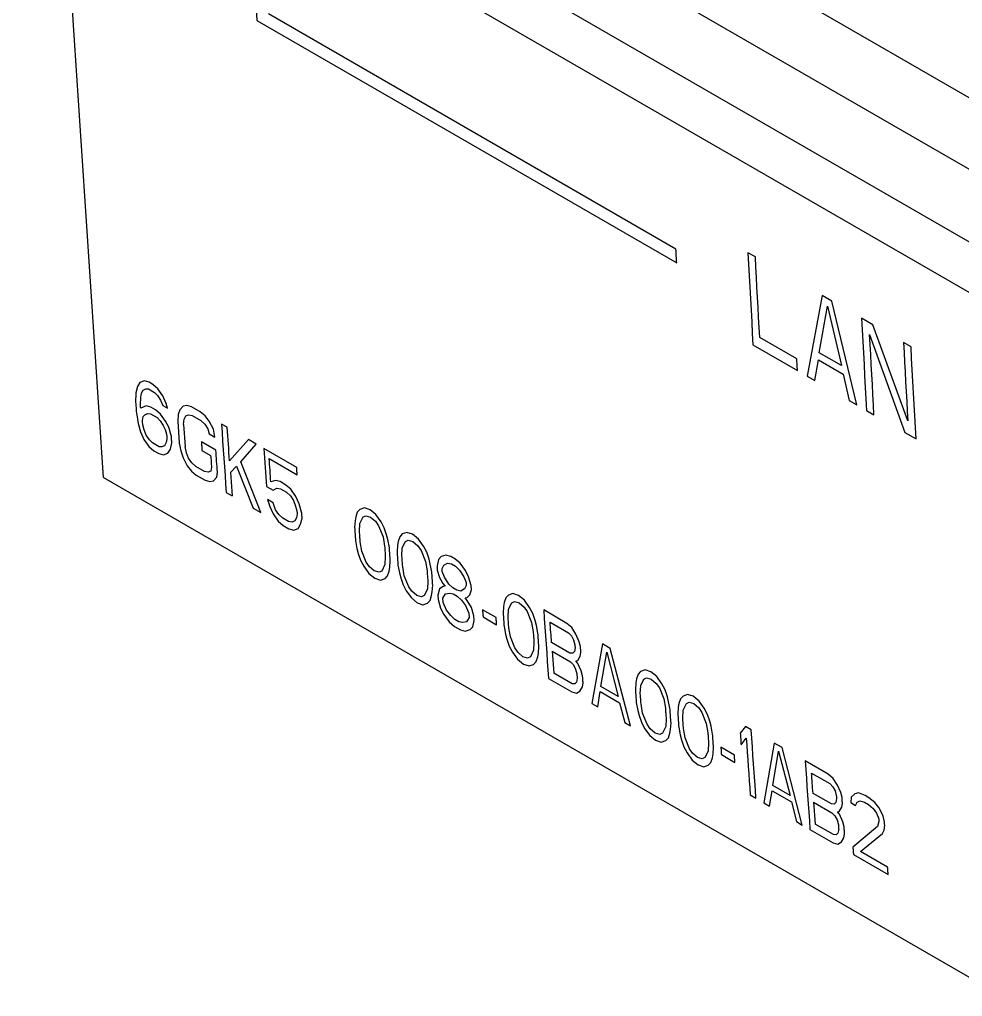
# Model space of a CAD drawing. Header units: inches. Extents: x 67248 to 85686, y -40174 to -31152.
# Drawn here: x 84452.78 to 84472.21, y -33513.3 to -33493.16 of the extents above; entities that cross this region are included whole.
import ezdxf

# ---------------------------------------------------------------- set-up
doc = ezdxf.new("R2010")
doc.units = ezdxf.units.IN
doc.header["$MEASUREMENT"] = 0

# ---------------------------------------------------------------- blocks, each defined once
blk = doc.blocks.new('SCALANCEXB008')
for p, q in [((-67.1, -15.553), (-84.075, -5.753)), ((-85.136, -6.366), (-67.044, -16.81)), ((-85.843, -7.205), (-66.983, -18.093)), ((-66.939, -18.988), (-86.596, -7.64)), ((-82.089, -12.406), (-89.09, -8.365)), ((-89.289, -8.48), (-82.076, -12.643)), ((-80.725, -12.541), (-80.852, -12.467)), ((-79.58, -13.202), (-79.833, -14.59)), ((-79.41, -13.3), (-79.58, -13.202)), ((-79.63, -14.186), (-79.488, -13.386)), ((-79.488, -13.386), (-79.248, -14.406)), ((-78.985, -15.08), (-79.41, -13.3)), ((-78.71, -13.704), (-78.901, -13.594)), ((-78.107, -15.358), (-78.71, -13.704)), ((-80.014, -14.29), (-80.65, -13.922)), ((-78.763, -13.87), (-78.157, -15.557)), ((-80.767, -14.051), (-80.003, -14.492)), ((-78.052, -14.084), (-78.18, -14.01)), ((-79.248, -14.406), (-79.63, -14.186)), ((-79.706, -14.663), (-79.643, -14.308)), ((-79.643, -14.308), (-79.219, -14.553)), ((-79.833, -14.59), (-79.706, -14.663)), ((-79.219, -14.553), (-79.112, -15.006)), ((-91.34, -14.768), (-91.365, -14.875)), ((-91.298, -14.697), (-91.34, -14.768)), ((-91.22, -14.67), (-91.298, -14.697)), ((-91.139, -14.692), (-91.22, -14.67)), ((-91.073, -14.731), (-91.139, -14.692)), ((-90.988, -14.804), (-91.073, -14.731)), ((-91.365, -14.875), (-91.369, -15.04)), ((-91.28, -14.947), (-91.269, -14.882)), ((-91.269, -14.882), (-91.241, -14.826)), ((-91.241, -14.826), (-91.195, -14.804)), ((-91.195, -14.804), (-91.147, -14.808)), ((-91.147, -14.808), (-91.047, -14.866)), ((-91.047, -14.866), (-90.996, -14.919)), ((-90.996, -14.919), (-90.943, -14.998)), ((-90.9, -14.927), (-90.988, -14.804)), ((-90.843, -15.055), (-90.9, -14.927)), ((-91.286, -15.088), (-91.28, -14.947)), ((-91.19, -15.096), (-91.283, -15.138)), ((-91.109, -15.118), (-91.19, -15.096)), ((-90.943, -14.998), (-90.904, -15.092)), ((-90.904, -15.092), (-90.821, -15.14)), ((-90.821, -15.14), (-90.843, -15.055)), ((-90.554, -15.102), (-90.613, -15.164)), ((-90.491, -15.091), (-90.554, -15.102)), ((-90.41, -15.113), (-90.491, -15.091)), ((-79.112, -15.006), (-78.985, -15.08)), ((-91.357, -15.216), (-91.328, -15.401)), ((-91.241, -15.283), (-91.211, -15.252)), ((-91.211, -15.252), (-91.165, -15.23)), ((-91.165, -15.23), (-91.117, -15.234)), ((-91.117, -15.234), (-91.001, -15.301)), ((-91.026, -15.166), (-91.109, -15.118)), ((-90.942, -15.239), (-91.026, -15.166)), ((-90.854, -15.362), (-90.942, -15.239)), ((-90.639, -15.245), (-90.647, -15.361)), ((-90.613, -15.164), (-90.639, -15.245)), ((-90.538, -15.328), (-90.51, -15.272)), ((-90.51, -15.272), (-90.464, -15.25)), ((-90.464, -15.25), (-90.399, -15.264)), ((-90.26, -15.199), (-90.41, -15.113)), ((-90.399, -15.264), (-90.25, -15.35)), ((-90.176, -15.272), (-90.26, -15.199)), ((-90.106, -15.361), (-90.176, -15.272)), ((-78.815, -15.178), (-78.688, -15.251)), ((-91.328, -15.401), (-91.286, -15.545)), ((-91.252, -15.348), (-91.241, -15.283)), ((-91.225, -15.508), (-91.247, -15.423)), ((-91.001, -15.301), (-90.95, -15.355)), ((-90.95, -15.355), (-90.896, -15.433)), ((-90.896, -15.433), (-90.86, -15.503)), ((-90.799, -15.466), (-90.854, -15.362)), ((-90.647, -15.361), (-90.621, -15.737)), ((-90.548, -15.419), (-90.538, -15.328)), ((-90.548, -15.419), (-90.521, -15.794)), ((-90.25, -15.35), (-90.182, -15.413)), ((-90.182, -15.413), (-90.129, -15.492)), ((-90.033, -15.499), (-90.106, -15.361)), ((-89.796, -15.467), (-89.896, -15.41)), ((-91.286, -15.545), (-91.229, -15.674)), ((-91.186, -15.602), (-91.225, -15.508)), ((-91.133, -15.681), (-91.186, -15.602)), ((-90.86, -15.503), (-90.838, -15.587)), ((-90.757, -15.61), (-90.799, -15.466)), ((-90.129, -15.492), (-90.107, -15.577)), ((-90.107, -15.577), (-90.008, -15.634)), ((-90.008, -15.634), (-90.033, -15.499)), ((-78.157, -15.557), (-77.966, -15.667)), ((-91.229, -15.674), (-91.141, -15.797)), ((-91.082, -15.735), (-91.133, -15.681)), ((-90.966, -15.802), (-91.082, -15.735)), ((-90.844, -15.728), (-90.872, -15.784)), ((-90.832, -15.663), (-90.844, -15.728)), ((-90.772, -15.841), (-90.748, -15.735)), ((-90.621, -15.737), (-90.595, -15.872)), ((-89.992, -15.86), (-90.24, -15.716)), ((-89.432, -15.678), (-89.756, -16.044)), ((-89.564, -16.058), (-89.299, -15.754)), ((-89.299, -15.754), (-89.432, -15.678)), ((-91.141, -15.797), (-91.056, -15.869)), ((-91.056, -15.869), (-90.973, -15.917)), ((-90.973, -15.917), (-90.892, -15.94)), ((-90.918, -15.805), (-90.966, -15.802)), ((-90.872, -15.784), (-90.918, -15.805)), ((-90.892, -15.94), (-90.815, -15.913)), ((-90.815, -15.913), (-90.772, -15.841)), ((-90.595, -15.872), (-90.555, -15.991)), ((-90.497, -15.904), (-90.521, -15.794)), ((-90.459, -15.998), (-90.497, -15.904)), ((-90.23, -15.866), (-90.081, -15.952)), ((-88.603, -16.156), (-89.167, -15.831)), ((-90.555, -15.991), (-90.482, -16.129)), ((-90.406, -16.077), (-90.459, -15.998)), ((-90.338, -16.14), (-90.406, -16.077)), ((-89.217, -16.931), (-89.564, -16.058)), ((-89.075, -16.004), (-88.595, -16.281)), ((-90.482, -16.129), (-90.412, -16.218)), ((-90.412, -16.218), (-90.327, -16.29)), ((-90.189, -16.226), (-90.338, -16.14)), ((-90.124, -16.24), (-90.189, -16.226)), ((-90.078, -16.218), (-90.124, -16.24)), ((-90.067, -16.153), (-90.078, -16.218)), ((-89.975, -16.326), (-89.965, -16.235)), ((-89.742, -16.244), (-89.639, -16.136)), ((-89.742, -16.244), (-89.714, -16.644)), ((-89.639, -16.136), (-89.349, -16.855)), ((-91.924, -16.328), (-60.104, -34.697)), ((-90.327, -16.29), (-90.178, -16.377)), ((-90.178, -16.377), (-90.097, -16.399)), ((-90.097, -16.399), (-90.034, -16.388)), ((-90.034, -16.388), (-89.975, -16.326)), ((-88.97, -16.378), (-89.047, -16.405)), ((-88.888, -16.4), (-88.97, -16.378)), ((-88.789, -16.458), (-88.888, -16.4)), ((-89.813, -16.587), (-89.714, -16.644)), ((-89.121, -16.482), (-89.005, -16.549)), ((-89.005, -16.549), (-88.944, -16.512)), ((-88.944, -16.512), (-88.88, -16.526)), ((-88.88, -16.526), (-88.78, -16.583)), ((-88.704, -16.531), (-88.789, -16.458)), ((-88.78, -16.583), (-88.712, -16.646)), ((-88.616, -16.654), (-88.704, -16.531)), ((-89.006, -16.765), (-89.105, -16.708)), ((-89.105, -16.708), (-89.065, -16.827)), ((-88.966, -16.884), (-89.006, -16.765)), ((-88.712, -16.646), (-88.659, -16.725)), ((-88.659, -16.725), (-88.621, -16.819)), ((-88.56, -16.783), (-88.616, -16.654)), ((-88.518, -16.927), (-88.56, -16.783)), ((-89.349, -16.855), (-89.217, -16.931)), ((-89.065, -16.827), (-89.008, -16.956)), ((-88.912, -16.963), (-88.966, -16.884)), ((-88.621, -16.819), (-88.599, -16.904)), ((-87.564, -16.925), (-87.59, -17.006)), ((-87.519, -16.878), (-87.564, -16.925)), ((-87.441, -16.851), (-87.519, -16.878)), ((-87.344, -16.883), (-87.441, -16.851)), ((-87.242, -16.966), (-87.344, -16.883)), ((-89.008, -16.956), (-88.92, -17.079)), ((-88.92, -17.079), (-88.835, -17.152)), ((-88.844, -17.026), (-88.912, -16.963)), ((-88.745, -17.084), (-88.844, -17.026)), ((-88.68, -17.097), (-88.745, -17.084)), ((-88.634, -17.076), (-88.68, -17.097)), ((-88.606, -17.02), (-88.634, -17.076)), ((-88.595, -16.954), (-88.606, -17.02)), ((-88.535, -17.133), (-88.511, -17.027)), ((-87.601, -17.071), (-87.609, -17.187)), ((-87.59, -17.006), (-87.601, -17.071)), ((-87.518, -17.119), (-87.462, -17.007)), ((-87.462, -17.007), (-87.416, -16.986)), ((-87.416, -16.986), (-87.335, -17.009)), ((-87.335, -17.009), (-87.25, -17.081)), ((-87.25, -17.081), (-87.197, -17.16)), ((-87.154, -17.089), (-87.242, -16.966)), ((-87.099, -17.193), (-87.154, -17.089)), ((-88.835, -17.152), (-88.736, -17.209)), ((-88.736, -17.209), (-88.655, -17.232)), ((-88.655, -17.232), (-88.577, -17.204)), ((-88.577, -17.204), (-88.535, -17.133)), ((-87.524, -17.26), (-87.518, -17.119)), ((-87.197, -17.16), (-87.12, -17.349)), ((-87.059, -17.312), (-87.099, -17.193)), ((-86.712, -17.272), (-86.79, -17.299)), ((-86.614, -17.304), (-86.712, -17.272)), ((-87.593, -17.413), (-87.568, -17.547)), ((-87.485, -17.595), (-87.512, -17.435)), ((-87.12, -17.349), (-87.093, -17.509)), ((-87.038, -17.397), (-87.059, -17.312)), ((-87.012, -17.532), (-87.038, -17.397)), ((-86.86, -17.427), (-86.872, -17.492)), ((-86.834, -17.346), (-86.86, -17.427)), ((-86.79, -17.299), (-86.834, -17.346)), ((-86.789, -17.54), (-86.733, -17.428)), ((-86.733, -17.428), (-86.687, -17.407)), ((-86.687, -17.407), (-86.606, -17.43)), ((-86.513, -17.387), (-86.614, -17.304)), ((-86.606, -17.43), (-86.521, -17.502)), ((-86.425, -17.51), (-86.513, -17.387)), ((-87.568, -17.547), (-87.546, -17.632)), ((-87.408, -17.784), (-87.485, -17.595)), ((-86.872, -17.492), (-86.88, -17.608)), ((-86.795, -17.681), (-86.789, -17.54)), ((-86.521, -17.502), (-86.468, -17.581)), ((-86.468, -17.581), (-86.391, -17.77)), ((-86.37, -17.614), (-86.425, -17.51)), ((-86.33, -17.733), (-86.37, -17.614)), ((-87.546, -17.632), (-87.506, -17.751)), ((-87.506, -17.751), (-87.45, -17.855)), ((-87.355, -17.862), (-87.408, -17.784)), ((-87.081, -17.684), (-87.087, -17.825)), ((-87.004, -17.873), (-86.996, -17.757)), ((-86.391, -17.77), (-86.364, -17.93)), ((-86.308, -17.818), (-86.33, -17.733)), ((-86.167, -17.736), (-86.193, -17.845)), ((-86.12, -17.689), (-86.167, -17.736)), ((-86.039, -17.661), (-86.12, -17.689)), ((-85.954, -17.685), (-86.039, -17.661)), ((-85.885, -17.725), (-85.954, -17.685)), ((-85.797, -17.8), (-85.885, -17.725)), ((-87.45, -17.855), (-87.362, -17.978)), ((-87.27, -17.935), (-87.355, -17.862)), ((-87.189, -17.958), (-87.27, -17.935)), ((-87.143, -17.937), (-87.189, -17.958)), ((-87.087, -17.825), (-87.143, -17.937)), ((-87.041, -18.019), (-87.015, -17.938)), ((-87.015, -17.938), (-87.004, -17.873)), ((-86.864, -17.833), (-86.838, -17.968)), ((-86.756, -18.016), (-86.783, -17.856)), ((-86.283, -17.952), (-86.308, -17.818)), ((-86.193, -17.845), (-86.188, -17.922)), ((-86.188, -17.922), (-86.148, -18.045)), ((-86.107, -17.895), (-86.077, -17.837)), ((-86.104, -17.946), (-86.107, -17.895)), ((-86.065, -18.043), (-86.104, -17.946)), ((-86.077, -17.837), (-86.013, -17.8)), ((-86.013, -17.8), (-85.946, -17.814)), ((-85.946, -17.814), (-85.877, -17.854)), ((-85.877, -17.854), (-85.806, -17.919)), ((-85.806, -17.919), (-85.733, -18.036)), ((-85.706, -17.927), (-85.797, -17.8)), ((-85.65, -18.035), (-85.706, -17.927)), ((-87.362, -17.978), (-87.261, -18.06)), ((-87.261, -18.06), (-87.163, -18.093)), ((-87.163, -18.093), (-87.086, -18.066)), ((-87.086, -18.066), (-87.041, -18.019)), ((-86.838, -17.968), (-86.817, -18.053)), ((-86.817, -18.053), (-86.776, -18.172)), ((-86.679, -18.205), (-86.756, -18.016)), ((-86.352, -18.105), (-86.358, -18.246)), ((-86.148, -18.045), (-86.091, -18.152)), ((-85.991, -18.16), (-86.065, -18.043)), ((-85.733, -18.036), (-85.693, -18.133)), ((-85.607, -18.183), (-85.65, -18.035)), ((-86.776, -18.172), (-86.721, -18.276)), ((-86.721, -18.276), (-86.633, -18.399)), ((-86.625, -18.283), (-86.679, -18.205)), ((-86.541, -18.356), (-86.625, -18.283)), ((-86.358, -18.246), (-86.413, -18.358)), ((-86.275, -18.294), (-86.267, -18.178)), ((-86.152, -18.241), (-86.178, -18.35)), ((-86.088, -18.204), (-86.152, -18.241)), ((-86.091, -18.152), (-86.055, -18.198)), ((-86.055, -18.198), (-86.088, -18.204)), ((-85.92, -18.226), (-85.991, -18.16)), ((-85.851, -18.266), (-85.92, -18.226)), ((-85.784, -18.28), (-85.851, -18.266)), ((-85.72, -18.242), (-85.784, -18.28)), ((-85.69, -18.185), (-85.72, -18.242)), ((-85.693, -18.133), (-85.69, -18.185)), ((-85.63, -18.344), (-85.602, -18.261)), ((-85.602, -18.261), (-85.607, -18.183)), ((-86.633, -18.399), (-86.532, -18.481)), ((-86.46, -18.379), (-86.541, -18.356)), ((-86.413, -18.358), (-86.46, -18.379)), ((-86.357, -18.486), (-86.312, -18.44)), ((-86.312, -18.44), (-86.286, -18.359)), ((-86.286, -18.359), (-86.275, -18.294)), ((-86.178, -18.35), (-86.173, -18.427)), ((-86.173, -18.427), (-86.131, -18.576)), ((-86.092, -18.4), (-86.047, -18.327)), ((-86.087, -18.477), (-86.092, -18.4)), ((-86.047, -18.327), (-85.981, -18.315)), ((-85.981, -18.315), (-85.914, -18.329)), ((-85.914, -18.329), (-85.845, -18.369)), ((-85.845, -18.369), (-85.774, -18.434)), ((-85.774, -18.434), (-85.702, -18.526)), ((-85.71, -18.397), (-85.677, -18.391)), ((-85.674, -18.443), (-85.71, -18.397)), ((-85.677, -18.391), (-85.63, -18.344)), ((-85.6, -18.56), (-85.674, -18.443)), ((-85.011, -18.398), (-85.037, -18.479)), ((-84.967, -18.352), (-85.011, -18.398)), ((-84.889, -18.324), (-84.967, -18.352)), ((-84.91, -18.481), (-84.864, -18.459)), ((-84.791, -18.357), (-84.889, -18.324)), ((-84.864, -18.459), (-84.783, -18.482)), ((-84.69, -18.439), (-84.791, -18.357)), ((-84.602, -18.562), (-84.69, -18.439)), ((-86.532, -18.481), (-86.434, -18.514)), ((-86.434, -18.514), (-86.357, -18.486)), ((-86.131, -18.576), (-86.074, -18.683)), ((-86.029, -18.61), (-86.087, -18.477)), ((-85.957, -18.701), (-86.029, -18.61)), ((-85.702, -18.526), (-85.644, -18.659)), ((-85.558, -18.708), (-85.6, -18.56)), ((-85.179, -18.734), (-85.411, -18.6)), ((-85.049, -18.545), (-85.057, -18.66)), ((-85.037, -18.479), (-85.049, -18.545)), ((-84.972, -18.733), (-84.966, -18.593)), ((-84.966, -18.593), (-84.91, -18.481)), ((-84.783, -18.482), (-84.698, -18.555)), ((-84.698, -18.555), (-84.645, -18.634)), ((-84.547, -18.666), (-84.602, -18.562)), ((-83.963, -18.835), (-84.361, -18.605)), ((-86.074, -18.683), (-85.983, -18.81)), ((-85.886, -18.767), (-85.957, -18.701)), ((-85.817, -18.807), (-85.886, -18.767)), ((-85.639, -18.736), (-85.684, -18.809)), ((-85.644, -18.659), (-85.639, -18.736)), ((-85.579, -18.894), (-85.553, -18.786)), ((-85.553, -18.786), (-85.558, -18.708)), ((-85.402, -18.725), (-85.17, -18.859)), ((-84.645, -18.634), (-84.568, -18.822)), ((-84.507, -18.785), (-84.547, -18.666)), ((-84.485, -18.87), (-84.507, -18.785)), ((-85.983, -18.81), (-85.895, -18.886)), ((-85.895, -18.886), (-85.792, -18.945)), ((-85.75, -18.821), (-85.817, -18.807)), ((-85.792, -18.945), (-85.707, -18.969)), ((-85.684, -18.809), (-85.75, -18.821)), ((-85.707, -18.969), (-85.626, -18.942)), ((-85.626, -18.942), (-85.579, -18.894)), ((-85.041, -18.886), (-85.015, -19.021)), ((-84.933, -19.068), (-84.96, -18.909)), ((-84.568, -18.822), (-84.541, -18.982)), ((-84.46, -19.005), (-84.485, -18.87)), ((-84.251, -18.813), (-83.936, -18.995)), ((-83.878, -18.908), (-83.963, -18.835)), ((-83.807, -19.021), (-83.878, -18.908)), ((-85.015, -19.021), (-84.994, -19.105)), ((-84.994, -19.105), (-84.953, -19.225)), ((-84.856, -19.257), (-84.933, -19.068)), ((-83.936, -18.995), (-83.884, -19.049)), ((-83.884, -19.049), (-83.848, -19.118)), ((-83.848, -19.118), (-83.826, -19.203)), ((-83.75, -19.15), (-83.807, -19.021)), ((-84.953, -19.225), (-84.898, -19.328)), ((-84.802, -19.336), (-84.856, -19.257)), ((-84.535, -19.298), (-84.59, -19.41)), ((-84.529, -19.157), (-84.535, -19.298)), ((-84.452, -19.346), (-84.444, -19.23)), ((-83.911, -19.346), (-84.226, -19.164)), ((-83.822, -19.253), (-83.834, -19.318)), ((-83.728, -19.235), (-83.75, -19.15)), ((-83.35, -19.189), (-83.532, -20.213)), ((-83.217, -19.266), (-83.35, -19.189)), ((-82.869, -20.596), (-83.217, -19.266)), ((-84.898, -19.328), (-84.81, -19.451)), ((-84.81, -19.451), (-84.709, -19.534)), ((-84.718, -19.409), (-84.802, -19.336)), ((-84.637, -19.431), (-84.718, -19.409)), ((-84.59, -19.41), (-84.637, -19.431)), ((-84.489, -19.492), (-84.463, -19.411)), ((-84.463, -19.411), (-84.452, -19.346)), ((-84.216, -19.314), (-84.189, -19.69)), ((-84.216, -19.314), (-83.901, -19.496)), ((-83.863, -19.349), (-83.911, -19.346)), ((-83.834, -19.318), (-83.863, -19.349)), ((-83.775, -19.472), (-83.733, -19.401)), ((-83.733, -19.401), (-83.721, -19.335)), ((-83.378, -19.918), (-83.276, -19.328)), ((-83.276, -19.328), (-83.08, -20.09)), ((-84.709, -19.534), (-84.611, -19.566)), ((-84.611, -19.566), (-84.534, -19.539)), ((-84.534, -19.539), (-84.489, -19.492)), ((-83.901, -19.496), (-83.849, -19.55)), ((-83.849, -19.55), (-83.813, -19.619)), ((-83.813, -19.619), (-83.791, -19.704)), ((-83.807, -19.478), (-83.775, -19.472)), ((-83.772, -19.522), (-83.807, -19.478)), ((-83.715, -19.651), (-83.772, -19.522)), ((-82.619, -19.635), (-82.696, -19.662)), ((-82.521, -19.667), (-82.619, -19.635)), ((-84.278, -19.783), (-83.88, -20.012)), ((-83.874, -19.872), (-84.189, -19.69)), ((-83.786, -19.779), (-83.797, -19.844)), ((-83.693, -19.736), (-83.715, -19.651)), ((-82.767, -19.79), (-82.778, -19.856)), ((-82.741, -19.709), (-82.767, -19.79)), ((-82.696, -19.662), (-82.741, -19.709)), ((-82.695, -19.903), (-82.64, -19.791)), ((-82.64, -19.791), (-82.593, -19.77)), ((-82.593, -19.77), (-82.512, -19.793)), ((-82.42, -19.75), (-82.521, -19.667)), ((-82.512, -19.793), (-82.428, -19.866)), ((-82.332, -19.873), (-82.42, -19.75)), ((-83.826, -19.875), (-83.874, -19.872)), ((-83.797, -19.844), (-83.826, -19.875)), ((-83.738, -19.998), (-83.696, -19.927)), ((-83.696, -19.927), (-83.684, -19.861)), ((-83.08, -20.09), (-83.378, -19.918)), ((-82.778, -19.856), (-82.786, -19.971)), ((-82.702, -20.044), (-82.695, -19.903)), ((-82.428, -19.866), (-82.374, -19.944)), ((-82.374, -19.944), (-82.298, -20.133)), ((-82.277, -19.977), (-82.332, -19.873)), ((-83.88, -20.012), (-83.799, -20.035)), ((-83.799, -20.035), (-83.738, -19.998)), ((-83.433, -20.27), (-83.388, -20.008)), ((-83.388, -20.008), (-83.056, -20.2)), ((-82.298, -20.133), (-82.271, -20.293)), ((-82.237, -20.096), (-82.277, -19.977)), ((-82.215, -20.181), (-82.237, -20.096)), ((-82.012, -20.13), (-82.038, -20.211)), ((-81.967, -20.083), (-82.012, -20.13)), ((-81.889, -20.056), (-81.967, -20.083)), ((-81.792, -20.088), (-81.889, -20.056)), ((-81.691, -20.171), (-81.792, -20.088)), ((-83.532, -20.213), (-83.433, -20.27)), ((-83.056, -20.2), (-82.969, -20.538)), ((-82.77, -20.197), (-82.745, -20.331)), ((-82.662, -20.379), (-82.689, -20.219)), ((-82.19, -20.316), (-82.215, -20.181)), ((-82.049, -20.276), (-82.057, -20.392)), ((-82.038, -20.211), (-82.049, -20.276)), ((-81.966, -20.324), (-81.91, -20.212)), ((-81.91, -20.212), (-81.864, -20.191)), ((-81.864, -20.191), (-81.783, -20.214)), ((-81.783, -20.214), (-81.698, -20.287)), ((-81.698, -20.287), (-81.645, -20.365)), ((-81.603, -20.294), (-81.691, -20.171)), ((-81.548, -20.398), (-81.603, -20.294)), ((-82.745, -20.331), (-82.723, -20.416)), ((-82.723, -20.416), (-82.683, -20.535)), ((-82.585, -20.568), (-82.662, -20.379)), ((-82.258, -20.468), (-82.264, -20.609)), ((-81.972, -20.465), (-81.966, -20.324)), ((-81.645, -20.365), (-81.569, -20.554)), ((-81.507, -20.517), (-81.548, -20.398)), ((-82.969, -20.538), (-82.869, -20.596)), ((-82.683, -20.535), (-82.628, -20.639)), ((-82.628, -20.639), (-82.54, -20.762)), ((-82.532, -20.646), (-82.585, -20.568)), ((-82.264, -20.609), (-82.32, -20.721)), ((-82.181, -20.657), (-82.174, -20.541)), ((-82.041, -20.618), (-82.016, -20.752)), ((-81.933, -20.8), (-81.96, -20.64)), ((-81.569, -20.554), (-81.541, -20.714)), ((-81.486, -20.602), (-81.507, -20.517)), ((-81.46, -20.737), (-81.486, -20.602)), ((-80.897, -20.605), (-80.984, -20.723)), ((-80.797, -20.662), (-80.897, -20.605)), ((-82.54, -20.762), (-82.438, -20.844)), ((-82.447, -20.719), (-82.532, -20.646)), ((-82.366, -20.742), (-82.447, -20.719)), ((-82.32, -20.721), (-82.366, -20.742)), ((-82.263, -20.85), (-82.219, -20.803)), ((-82.219, -20.803), (-82.193, -20.722)), ((-82.193, -20.722), (-82.181, -20.657)), ((-82.016, -20.752), (-81.994, -20.837)), ((-81.856, -20.989), (-81.933, -20.8)), ((-80.97, -20.923), (-80.883, -20.805)), ((-82.438, -20.844), (-82.341, -20.877)), ((-82.341, -20.877), (-82.263, -20.85)), ((-81.994, -20.837), (-81.954, -20.956)), ((-81.954, -20.956), (-81.899, -21.06)), ((-81.529, -20.889), (-81.535, -21.03)), ((-81.452, -21.078), (-81.445, -20.962)), ((-81.085, -21.097), (-81.317, -20.963)), ((-80.4, -20.892), (-80.582, -21.916)), ((-80.267, -20.969), (-80.4, -20.892)), ((-79.919, -22.299), (-80.267, -20.969)), ((-81.899, -21.06), (-81.81, -21.183)), ((-81.803, -21.067), (-81.856, -20.989)), ((-81.718, -21.14), (-81.803, -21.067)), ((-81.637, -21.163), (-81.718, -21.14)), ((-81.591, -21.142), (-81.637, -21.163)), ((-81.535, -21.03), (-81.591, -21.142)), ((-81.49, -21.224), (-81.464, -21.143)), ((-81.464, -21.143), (-81.452, -21.078)), ((-81.308, -21.089), (-81.076, -21.223)), ((-80.428, -21.621), (-80.326, -21.03)), ((-80.326, -21.03), (-80.13, -21.793)), ((-81.81, -21.183), (-81.709, -21.265)), ((-81.709, -21.265), (-81.611, -21.298)), ((-81.611, -21.298), (-81.534, -21.271)), ((-81.534, -21.271), (-81.49, -21.224)), ((-79.472, -21.428), (-79.869, -21.198)), ((-79.759, -21.406), (-79.445, -21.588)), ((-79.387, -21.501), (-79.472, -21.428)), ((-80.13, -21.793), (-80.428, -21.621)), ((-79.445, -21.588), (-79.393, -21.641)), ((-79.393, -21.641), (-79.357, -21.711)), ((-79.315, -21.614), (-79.387, -21.501)), ((-79.259, -21.743), (-79.315, -21.614)), ((-80.814, -21.782), (-80.715, -21.839)), ((-80.483, -21.973), (-80.438, -21.711)), ((-80.438, -21.711), (-80.106, -21.903)), ((-79.42, -21.938), (-79.735, -21.757)), ((-79.357, -21.711), (-79.335, -21.795)), ((-79.237, -21.828), (-79.259, -21.743)), ((-79.019, -21.761), (-79.078, -21.823)), ((-78.956, -21.749), (-79.019, -21.761)), ((-78.842, -21.791), (-78.956, -21.749)), ((-78.775, -21.83), (-78.842, -21.791)), ((-80.582, -21.916), (-80.483, -21.973)), ((-80.106, -21.903), (-80.019, -22.241)), ((-79.724, -21.907), (-79.41, -22.089)), ((-79.724, -21.907), (-79.698, -22.282)), ((-79.372, -21.942), (-79.42, -21.938)), ((-79.343, -21.911), (-79.372, -21.942)), ((-79.331, -21.846), (-79.343, -21.911)), ((-79.241, -21.994), (-79.23, -21.928)), ((-79.078, -21.823), (-79.088, -21.914)), ((-79.088, -21.914), (-79.005, -21.962)), ((-79.005, -21.962), (-78.977, -21.906)), ((-78.977, -21.906), (-78.931, -21.884)), ((-78.931, -21.884), (-78.85, -21.907)), ((-78.85, -21.907), (-78.783, -21.945)), ((-78.783, -21.945), (-78.699, -22.018)), ((-78.674, -21.912), (-78.775, -21.83)), ((-78.605, -22), (-78.674, -21.912)), ((-79.41, -22.089), (-79.358, -22.142)), ((-79.358, -22.142), (-79.321, -22.212)), ((-79.315, -22.071), (-79.284, -22.065)), ((-79.281, -22.115), (-79.315, -22.071)), ((-79.284, -22.065), (-79.241, -21.994)), ((-79.224, -22.244), (-79.281, -22.115)), ((-78.699, -22.018), (-78.646, -22.097)), ((-78.646, -22.097), (-78.607, -22.191)), ((-78.531, -22.139), (-78.605, -22)), ((-78.508, -22.249), (-78.531, -22.139)), ((-80.019, -22.241), (-79.919, -22.299)), ((-79.383, -22.464), (-79.698, -22.282)), ((-79.321, -22.212), (-79.3, -22.296)), ((-79.202, -22.329), (-79.224, -22.244)), ((-78.604, -22.241), (-78.63, -22.322)), ((-78.514, -22.389), (-78.504, -22.299)), ((-79.787, -22.375), (-79.389, -22.605)), ((-79.335, -22.468), (-79.383, -22.464)), ((-79.306, -22.437), (-79.335, -22.468)), ((-79.294, -22.371), (-79.306, -22.437)), ((-79.204, -22.519), (-79.193, -22.454)), ((-78.63, -22.322), (-79.05, -22.681)), ((-78.917, -22.757), (-78.542, -22.445)), ((-78.542, -22.445), (-78.514, -22.389)), ((-79.389, -22.605), (-79.308, -22.628)), ((-79.308, -22.628), (-79.247, -22.591)), ((-79.247, -22.591), (-79.204, -22.519)), ((-79.041, -22.806), (-78.444, -23.15)), ((-78.453, -23.025), (-78.917, -22.757))]:
    blk.add_line(p, q)
at = {"flags": 128}
for points in [[(-91.924, -16.328), (-92.442, -8.475), (-92.845, -0.546), (-93.133, 7.455), (-93.306, 15.527), (-93.363, 23.668), (-93.306, 31.875), (-93.133, 40.147), (-92.845, 48.481), (-92.442, 56.874), (-91.924, 65.326)], [(-89.686, 0.069), (-89.643, -1.004), (-89.599, -2.076), (-89.552, -3.147), (-89.504, -4.216), (-89.453, -5.284), (-89.401, -6.351), (-89.346, -7.416), (-89.289, -8.48)], [(-82.076, -12.643), (-82.078, -12.614), (-82.08, -12.584), (-82.081, -12.554), (-82.083, -12.525), (-82.084, -12.495), (-82.086, -12.465), (-82.088, -12.436), (-82.089, -12.406)], [(-80.852, -12.467), (-80.842, -12.665), (-80.831, -12.864), (-80.821, -13.062), (-80.81, -13.26), (-80.799, -13.457), (-80.788, -13.655), (-80.778, -13.853), (-80.767, -14.051)], [(-80.65, -13.922), (-80.66, -13.75), (-80.669, -13.577), (-80.679, -13.405), (-80.688, -13.232), (-80.698, -13.059), (-80.707, -12.886), (-80.716, -12.714), (-80.725, -12.541)], [(-78.901, -13.594), (-78.89, -13.792), (-78.88, -13.99), (-78.869, -14.188), (-78.858, -14.386), (-78.848, -14.584), (-78.837, -14.782), (-78.826, -14.98), (-78.815, -15.178)], [(-78.688, -15.251), (-78.697, -15.078), (-78.707, -14.906), (-78.716, -14.733), (-78.726, -14.561), (-78.735, -14.388), (-78.744, -14.215), (-78.754, -14.043), (-78.763, -13.87)], [(-78.18, -14.01), (-78.171, -14.179), (-78.162, -14.348), (-78.153, -14.516), (-78.144, -14.685), (-78.134, -14.853), (-78.125, -15.021), (-78.116, -15.19), (-78.107, -15.358)], [(-77.966, -15.667), (-77.977, -15.47), (-77.988, -15.272), (-77.999, -15.074), (-78.01, -14.876), (-78.021, -14.678), (-78.031, -14.48), (-78.042, -14.282), (-78.052, -14.084)], [(-80.003, -14.492), (-80.004, -14.467), (-80.006, -14.441), (-80.007, -14.416), (-80.008, -14.391), (-80.01, -14.366), (-80.011, -14.34), (-80.013, -14.315), (-80.014, -14.29)], [(-91.369, -15.04), (-91.368, -15.062), (-91.366, -15.084), (-91.365, -15.106), (-91.363, -15.128), (-91.361, -15.15), (-91.36, -15.172), (-91.358, -15.194), (-91.357, -15.216)], [(-91.283, -15.138), (-91.283, -15.132), (-91.284, -15.126), (-91.284, -15.12), (-91.285, -15.113), (-91.285, -15.107), (-91.285, -15.101), (-91.286, -15.094), (-91.286, -15.088)], [(-91.247, -15.423), (-91.247, -15.414), (-91.248, -15.405), (-91.249, -15.395), (-91.249, -15.386), (-91.25, -15.376), (-91.251, -15.367), (-91.251, -15.358), (-91.252, -15.348)], [(-89.896, -15.41), (-89.886, -15.557), (-89.875, -15.704), (-89.865, -15.852), (-89.855, -15.999), (-89.845, -16.146), (-89.834, -16.293), (-89.824, -16.44), (-89.813, -16.587)], [(-90.838, -15.587), (-90.837, -15.597), (-90.836, -15.606), (-90.836, -15.616), (-90.835, -15.625), (-90.834, -15.634), (-90.834, -15.644), (-90.833, -15.653), (-90.832, -15.663)], [(-89.756, -16.044), (-89.761, -15.972), (-89.766, -15.9), (-89.771, -15.828), (-89.776, -15.755), (-89.781, -15.683), (-89.786, -15.611), (-89.791, -15.539), (-89.796, -15.467)], [(-90.748, -15.735), (-90.749, -15.72), (-90.75, -15.704), (-90.751, -15.688), (-90.752, -15.673), (-90.753, -15.657), (-90.754, -15.642), (-90.756, -15.626), (-90.757, -15.61)], [(-90.24, -15.716), (-90.239, -15.735), (-90.238, -15.754), (-90.236, -15.772), (-90.235, -15.791), (-90.234, -15.81), (-90.233, -15.829), (-90.231, -15.847), (-90.23, -15.866)], [(-89.965, -16.235), (-89.969, -16.188), (-89.972, -16.141), (-89.975, -16.094), (-89.979, -16.047), (-89.982, -16), (-89.985, -15.953), (-89.989, -15.906), (-89.992, -15.86)], [(-89.167, -15.831), (-89.161, -15.912), (-89.155, -15.994), (-89.15, -16.075), (-89.144, -16.157), (-89.138, -16.238), (-89.133, -16.319), (-89.127, -16.401), (-89.121, -16.482)], [(-90.081, -15.952), (-90.079, -15.977), (-90.077, -16.002), (-90.075, -16.028), (-90.074, -16.053), (-90.072, -16.078), (-90.07, -16.103), (-90.068, -16.128), (-90.067, -16.153)], [(-89.047, -16.405), (-89.051, -16.355), (-89.054, -16.305), (-89.058, -16.255), (-89.061, -16.204), (-89.065, -16.154), (-89.068, -16.104), (-89.072, -16.054), (-89.075, -16.004)], [(-88.595, -16.281), (-88.596, -16.266), (-88.597, -16.25), (-88.598, -16.234), (-88.599, -16.219), (-88.6, -16.203), (-88.601, -16.187), (-88.602, -16.172), (-88.603, -16.156)], [(-88.599, -16.904), (-88.598, -16.91), (-88.598, -16.917), (-88.597, -16.923), (-88.597, -16.929), (-88.596, -16.935), (-88.596, -16.942), (-88.596, -16.948), (-88.595, -16.954)], [(-88.511, -17.027), (-88.511, -17.014), (-88.512, -17.002), (-88.513, -16.989), (-88.514, -16.977), (-88.515, -16.964), (-88.516, -16.952), (-88.517, -16.939), (-88.518, -16.927)], [(-87.609, -17.187), (-87.607, -17.215), (-87.605, -17.243), (-87.603, -17.272), (-87.601, -17.3), (-87.599, -17.328), (-87.597, -17.356), (-87.595, -17.384), (-87.593, -17.413)], [(-87.512, -17.435), (-87.513, -17.413), (-87.515, -17.391), (-87.517, -17.37), (-87.518, -17.348), (-87.52, -17.326), (-87.521, -17.304), (-87.523, -17.282), (-87.524, -17.26)], [(-87.093, -17.509), (-87.092, -17.531), (-87.09, -17.553), (-87.089, -17.574), (-87.087, -17.596), (-87.086, -17.618), (-87.084, -17.64), (-87.083, -17.662), (-87.081, -17.684)], [(-86.996, -17.757), (-86.998, -17.729), (-87, -17.701), (-87.002, -17.672), (-87.004, -17.644), (-87.006, -17.616), (-87.008, -17.588), (-87.01, -17.56), (-87.012, -17.532)], [(-86.88, -17.608), (-86.878, -17.636), (-86.876, -17.664), (-86.874, -17.693), (-86.872, -17.721), (-86.87, -17.749), (-86.868, -17.777), (-86.866, -17.805), (-86.864, -17.833)], [(-86.783, -17.856), (-86.784, -17.834), (-86.786, -17.812), (-86.787, -17.791), (-86.789, -17.769), (-86.79, -17.747), (-86.792, -17.725), (-86.794, -17.703), (-86.795, -17.681)], [(-86.364, -17.93), (-86.363, -17.952), (-86.361, -17.974), (-86.36, -17.995), (-86.358, -18.017), (-86.356, -18.039), (-86.355, -18.061), (-86.353, -18.083), (-86.352, -18.105)], [(-86.267, -18.178), (-86.269, -18.15), (-86.271, -18.122), (-86.273, -18.093), (-86.275, -18.065), (-86.277, -18.037), (-86.279, -18.009), (-86.281, -17.981), (-86.283, -17.952)], [(-85.411, -18.6), (-85.41, -18.616), (-85.409, -18.632), (-85.407, -18.647), (-85.406, -18.663), (-85.405, -18.679), (-85.404, -18.694), (-85.403, -18.71), (-85.402, -18.725)], [(-84.361, -18.605), (-84.35, -18.753), (-84.34, -18.9), (-84.33, -19.047), (-84.32, -19.194), (-84.309, -19.341), (-84.299, -19.488), (-84.288, -19.635), (-84.278, -19.783)], [(-85.17, -18.859), (-85.171, -18.844), (-85.172, -18.828), (-85.173, -18.812), (-85.174, -18.797), (-85.175, -18.781), (-85.177, -18.766), (-85.178, -18.75), (-85.179, -18.734)], [(-85.057, -18.66), (-85.055, -18.689), (-85.053, -18.717), (-85.051, -18.745), (-85.049, -18.773), (-85.047, -18.801), (-85.045, -18.83), (-85.043, -18.858), (-85.041, -18.886)], [(-84.96, -18.909), (-84.961, -18.887), (-84.963, -18.865), (-84.964, -18.843), (-84.966, -18.821), (-84.967, -18.799), (-84.969, -18.777), (-84.971, -18.755), (-84.972, -18.733)], [(-84.226, -19.164), (-84.229, -19.12), (-84.232, -19.076), (-84.235, -19.032), (-84.239, -18.989), (-84.242, -18.945), (-84.245, -18.901), (-84.248, -18.857), (-84.251, -18.813)], [(-84.541, -18.982), (-84.54, -19.004), (-84.538, -19.026), (-84.537, -19.048), (-84.535, -19.07), (-84.533, -19.092), (-84.532, -19.114), (-84.53, -19.136), (-84.529, -19.157)], [(-84.444, -19.23), (-84.446, -19.202), (-84.448, -19.174), (-84.45, -19.146), (-84.452, -19.118), (-84.454, -19.089), (-84.456, -19.061), (-84.458, -19.033), (-84.46, -19.005)], [(-83.826, -19.203), (-83.825, -19.209), (-83.825, -19.215), (-83.825, -19.221), (-83.824, -19.228), (-83.824, -19.234), (-83.823, -19.24), (-83.823, -19.247), (-83.822, -19.253)], [(-83.721, -19.335), (-83.722, -19.323), (-83.723, -19.31), (-83.724, -19.298), (-83.725, -19.285), (-83.726, -19.273), (-83.726, -19.26), (-83.727, -19.248), (-83.728, -19.235)], [(-83.791, -19.704), (-83.79, -19.713), (-83.789, -19.722), (-83.789, -19.732), (-83.788, -19.741), (-83.788, -19.751), (-83.787, -19.76), (-83.786, -19.769), (-83.786, -19.779)], [(-83.684, -19.861), (-83.685, -19.845), (-83.687, -19.83), (-83.688, -19.814), (-83.689, -19.799), (-83.69, -19.783), (-83.691, -19.767), (-83.692, -19.752), (-83.693, -19.736)], [(-82.786, -19.971), (-82.784, -19.999), (-82.782, -20.028), (-82.78, -20.056), (-82.778, -20.084), (-82.776, -20.112), (-82.774, -20.14), (-82.772, -20.168), (-82.77, -20.197)], [(-82.689, -20.219), (-82.691, -20.197), (-82.692, -20.176), (-82.694, -20.154), (-82.695, -20.132), (-82.697, -20.11), (-82.698, -20.088), (-82.7, -20.066), (-82.702, -20.044)], [(-82.271, -20.293), (-82.269, -20.315), (-82.268, -20.337), (-82.266, -20.359), (-82.265, -20.38), (-82.263, -20.402), (-82.261, -20.424), (-82.26, -20.446), (-82.258, -20.468)], [(-82.174, -20.541), (-82.176, -20.513), (-82.178, -20.485), (-82.18, -20.456), (-82.182, -20.428), (-82.184, -20.4), (-82.186, -20.372), (-82.188, -20.344), (-82.19, -20.316)], [(-82.057, -20.392), (-82.055, -20.42), (-82.053, -20.449), (-82.051, -20.477), (-82.049, -20.505), (-82.047, -20.533), (-82.045, -20.561), (-82.043, -20.589), (-82.041, -20.618)], [(-81.96, -20.64), (-81.962, -20.618), (-81.963, -20.597), (-81.965, -20.575), (-81.966, -20.553), (-81.968, -20.531), (-81.969, -20.509), (-81.971, -20.487), (-81.972, -20.465)], [(-81.541, -20.714), (-81.54, -20.736), (-81.538, -20.758), (-81.537, -20.78), (-81.535, -20.801), (-81.534, -20.823), (-81.532, -20.845), (-81.531, -20.867), (-81.529, -20.889)], [(-81.445, -20.962), (-81.447, -20.934), (-81.449, -20.906), (-81.45, -20.877), (-81.452, -20.849), (-81.454, -20.821), (-81.456, -20.793), (-81.458, -20.765), (-81.46, -20.737)], [(-80.984, -20.723), (-80.982, -20.748), (-80.981, -20.773), (-80.979, -20.798), (-80.977, -20.823), (-80.975, -20.848), (-80.974, -20.873), (-80.972, -20.898), (-80.97, -20.923)], [(-80.883, -20.805), (-80.874, -20.928), (-80.866, -21.05), (-80.857, -21.172), (-80.849, -21.294), (-80.84, -21.416), (-80.832, -21.538), (-80.823, -21.66), (-80.814, -21.782)], [(-80.715, -21.839), (-80.725, -21.692), (-80.736, -21.545), (-80.746, -21.398), (-80.756, -21.251), (-80.767, -21.104), (-80.777, -20.957), (-80.787, -20.81), (-80.797, -20.662)], [(-81.317, -20.963), (-81.316, -20.979), (-81.315, -20.995), (-81.314, -21.01), (-81.313, -21.026), (-81.312, -21.042), (-81.311, -21.057), (-81.31, -21.073), (-81.308, -21.089)], [(-81.076, -21.223), (-81.078, -21.207), (-81.079, -21.191), (-81.08, -21.176), (-81.081, -21.16), (-81.082, -21.144), (-81.083, -21.129), (-81.084, -21.113), (-81.085, -21.097)], [(-79.869, -21.198), (-79.859, -21.345), (-79.849, -21.493), (-79.839, -21.64), (-79.828, -21.787), (-79.818, -21.934), (-79.808, -22.081), (-79.797, -22.228), (-79.787, -22.375)], [(-79.735, -21.757), (-79.738, -21.713), (-79.741, -21.669), (-79.744, -21.625), (-79.747, -21.581), (-79.75, -21.537), (-79.753, -21.494), (-79.756, -21.45), (-79.759, -21.406)], [(-79.335, -21.795), (-79.334, -21.802), (-79.334, -21.808), (-79.333, -21.814), (-79.333, -21.82), (-79.333, -21.827), (-79.332, -21.833), (-79.332, -21.839), (-79.331, -21.846)], [(-79.23, -21.928), (-79.231, -21.915), (-79.232, -21.903), (-79.233, -21.89), (-79.234, -21.878), (-79.234, -21.865), (-79.235, -21.853), (-79.236, -21.84), (-79.237, -21.828)], [(-79.3, -22.296), (-79.299, -22.306), (-79.298, -22.315), (-79.298, -22.324), (-79.297, -22.334), (-79.296, -22.343), (-79.296, -22.353), (-79.295, -22.362), (-79.294, -22.371)], [(-78.607, -22.191), (-78.607, -22.198), (-78.606, -22.204), (-78.606, -22.21), (-78.605, -22.216), (-78.605, -22.223), (-78.605, -22.229), (-78.604, -22.235), (-78.604, -22.241)], [(-78.504, -22.299), (-78.505, -22.293), (-78.505, -22.286), (-78.506, -22.28), (-78.506, -22.274), (-78.506, -22.267), (-78.507, -22.261), (-78.507, -22.255), (-78.508, -22.249)], [(-79.193, -22.454), (-79.194, -22.438), (-79.195, -22.423), (-79.196, -22.407), (-79.197, -22.391), (-79.199, -22.376), (-79.2, -22.36), (-79.201, -22.344), (-79.202, -22.329)], [(-79.05, -22.681), (-79.049, -22.696), (-79.048, -22.712), (-79.046, -22.728), (-79.045, -22.743), (-79.044, -22.759), (-79.043, -22.774), (-79.042, -22.79), (-79.041, -22.806)], [(-78.444, -23.15), (-78.445, -23.135), (-78.447, -23.119), (-78.448, -23.103), (-78.449, -23.088), (-78.45, -23.072), (-78.451, -23.056), (-78.452, -23.041), (-78.453, -23.025)]]:
    blk.add_lwpolyline(points, dxfattribs=at)

msp = doc.modelspace()

# ---------------------------------------------------------------- block references
at = {"xscale": 1.2, "yscale": 1.2, "zscale": 1.2}
msp.add_blockref('SCALANCEXB008', (84564.814, -33483.005), dxfattribs=at)

doc.saveas('drawing.dxf')
